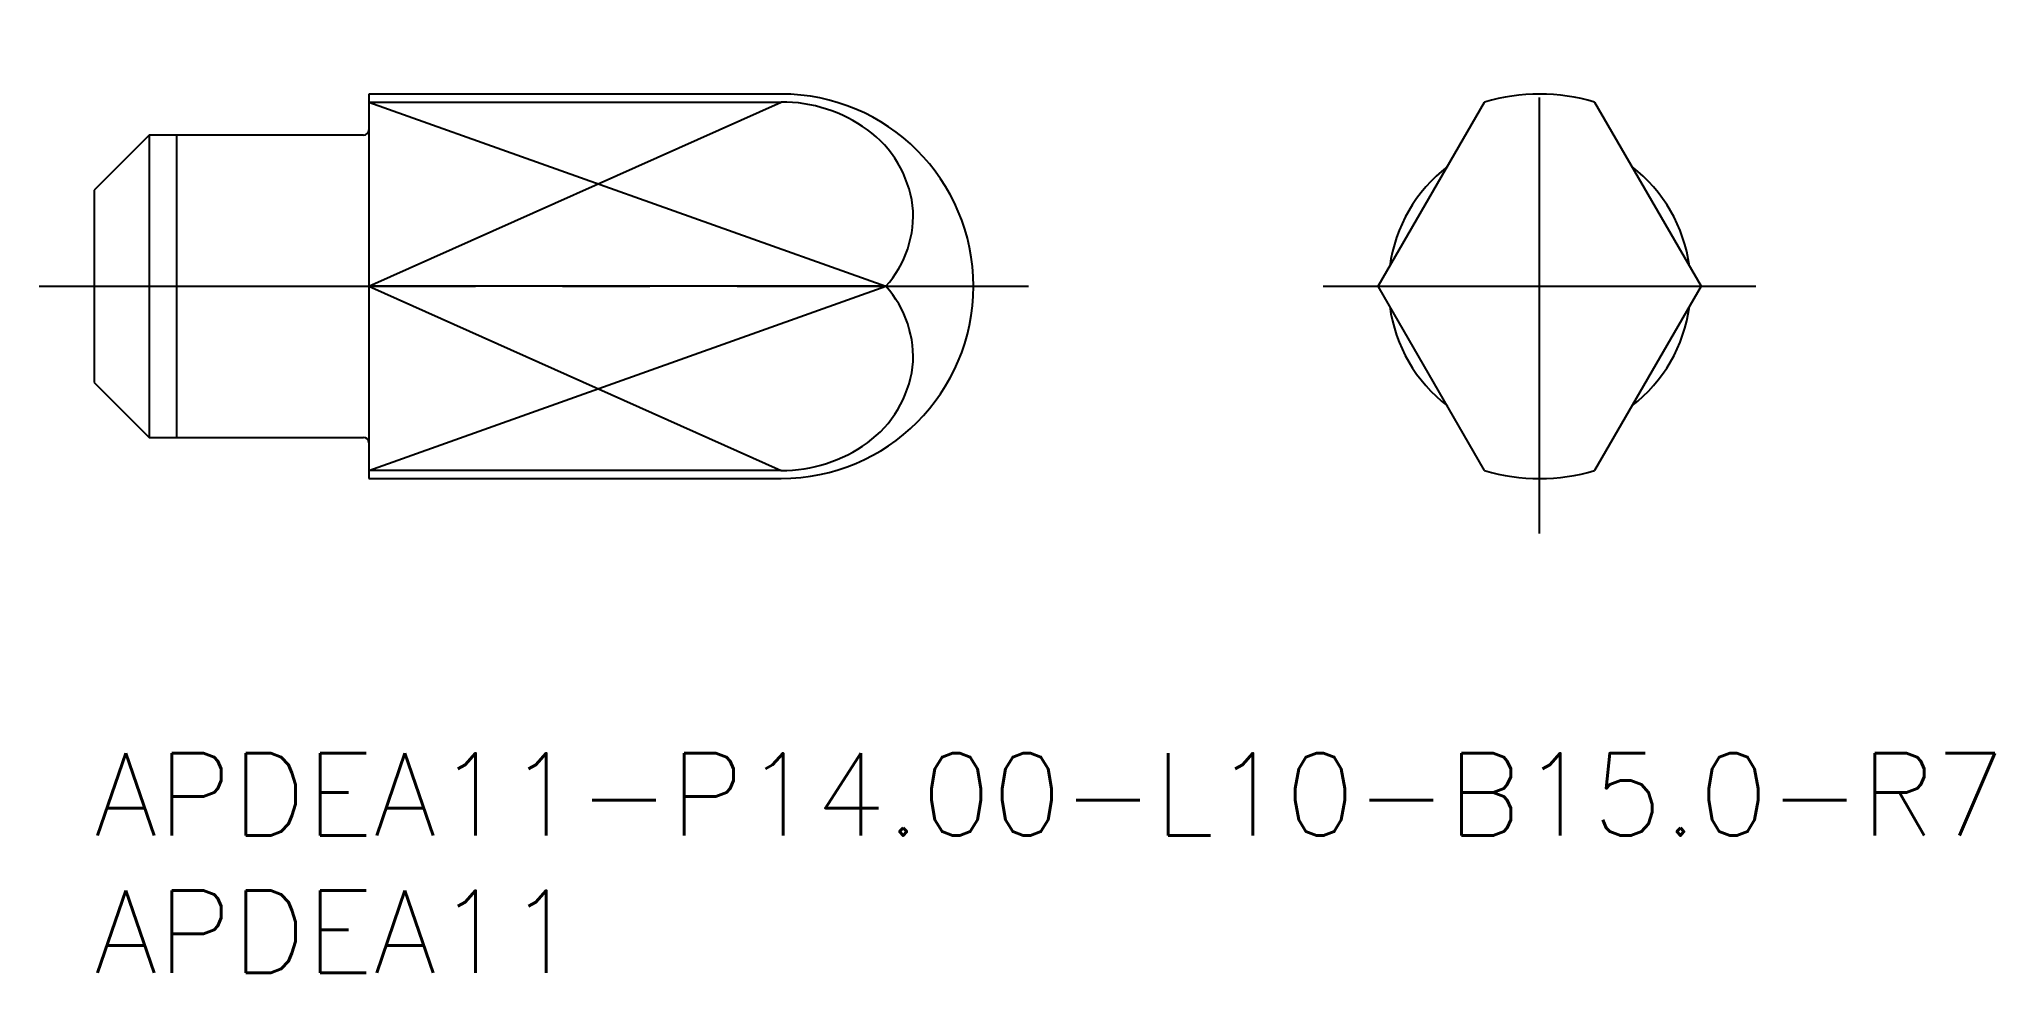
# Model space of a CAD drawing. Extents: x -2 to 69.2, y -8 to 26.
import ezdxf

# ---------------------------------------------------------------- set-up
doc = ezdxf.new("R2010")
doc.units = 0
doc.header["$LTSCALE"] = 0.5
doc.linetypes.add('CENTER', pattern=[50.8, 31.75, -6.35, 6.35, -6.35])
for name, color, linetype in [('MSM_CENTER', 1, 'CENTER'), ('MSM_CONTINUOUS', 7, 'CONTINUOUS'), ('MSM_NARROW', 5, 'CONTINUOUS'), ('MSM_PART_NUMBER', 7, 'CONTINUOUS')]:
    doc.layers.add(name, color=color, linetype=linetype)
doc.styles.get("Standard").update_dxf_attribs({"font": 'txt.shx', "height": 1, "bigfont": 'bigfont.shx'})

# ---------------------------------------------------------------- blocks, each defined once
blk = doc.blocks.new('*U13')
at = {"layer": 'MSM_PART_NUMBER'}
blk.add_text('APDEA11-P14.00-L10-B15.0-R7', height=3, dxfattribs=at).set_placement((0, -3))
blk = doc.blocks.new('*U14')
at = {"layer": 'MSM_PART_NUMBER'}
blk.add_text('APDEA11', height=3, dxfattribs=at).set_placement((0, -8))

msp = doc.modelspace()

# ---------------------------------------------------------------- linework, layer by layer
at = {"layer": 'MSM_CENTER'}
for p, q in [((52.604, 8), (52.604, 26)), ((-2, 17), (34, 17)), ((44.731, 17), (60.477, 17))]:
    msp.add_line(p, q, dxfattribs=at)
at = {"layer": 'MSM_CONTINUOUS'}
for p, q in [((25, 24), (10, 24)), ((10, 24), (10, 10)), ((10, 23.708), (25, 23.708)), ((46.731, 17), (50.604, 23.708)), ((54.604, 23.708), (58.477, 17)), ((2, 22.5), (0, 20.5)), ((9.8, 22.5), (2, 22.5)), ((2, 22.5), (2, 11.5)), ((0, 20.5), (0, 13.5)), ((28.809, 17), (10, 17)), ((50.604, 10.292), (46.731, 17)), ((58.477, 17), (54.604, 10.292)), ((0, 13.5), (2, 11.5)), ((2, 11.5), (9.8, 11.5)), ((25, 10.292), (10, 10.292)), ((10, 10), (25, 10))]:
    msp.add_line(p, q, dxfattribs=at)
for centre, radius, start, end in [((25, 17), 7, 270, 90), ((25.031, 18.419), 5.289, 53.96973, 90.33513), ((52.604, 17), 7, 73.39845, 106.60155), ((9.8, 22.7), 0.2, 270, 0), ((25.746, 19.397), 4.078, 7.69061, 54.02037), ((52.604, 17), 5.5, 127.63145, 172.36855), ((52.604, 17), 5.5, 7.63145, 52.36855), ((25.986, 19.572), 3.819, 317.65436, 5.56215), ((25.986, 14.428), 3.819, 354.43785, 42.34564), ((52.604, 17), 5.5, 187.63145, 232.36855), ((52.604, 17), 5.5, 307.63145, 352.36855), ((25.746, 14.603), 4.078, 305.97963, 352.30939), ((9.8, 11.3), 0.2, 0, 90), ((25.031, 15.581), 5.289, 269.66487, 306.03027), ((52.604, 17), 7, 253.39845, 286.60155)]:
    msp.add_arc(centre, radius, start, end, dxfattribs=at)
at = {"layer": 'MSM_NARROW'}
for p, q in [((10, 23.708), (28.809, 17)), ((10, 17), (25, 23.708)), ((3, 22.5), (3, 11.5)), ((10, 10.292), (28.809, 17)), ((10, 17), (25, 10.292))]:
    msp.add_line(p, q, dxfattribs=at)

# ---------------------------------------------------------------- block references
at = {"layer": 'MSM_CONTINUOUS'}
for name in ['*U13', '*U14']:
    msp.add_blockref(name, (0, 0), dxfattribs=at)

doc.saveas('drawing.dxf')
